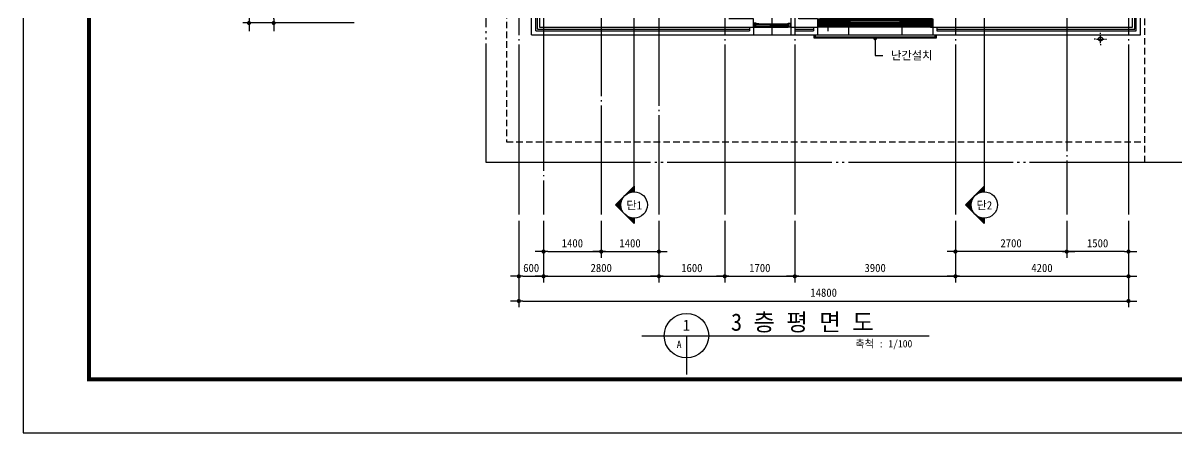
# Model space of a CAD drawing. Header units: millimetres. Extents: x 0 to 42050, y 0 to 29700.
# Drawn here: x 0 to 28011, y 0 to 9952 of the extents above; entities that cross this region are included whole.
import ezdxf
from ezdxf.enums import TextEntityAlignment as Align

# ---------------------------------------------------------------- set-up
doc = ezdxf.new("R2010")
doc.units = ezdxf.units.MM
doc.header["$LTSCALE"] = 100
for name, pattern in [('CEN', [52.3, 50, -1, 0.3, -1]), ('DIV', [44, 40, -1, 0.5, -1, 0.5, -1]), ('HIDDEN', [2, 1, -1]), ('HIDDEN2', [4.7625, 3.175, -1.5875])]:
    doc.linetypes.add(name, pattern=pattern)
for name, color, linetype in [('2SEC', 2, 'Continuous'), ('CEN', 1, 'CEN'), ('COCN', 4, 'CEN'), ('COL', 2, 'Continuous'), ('ELE-2', 8, 'Continuous'), ('FIN', 6, 'Continuous'), ('LAND', 2, 'DIV'), ('ms_sb-건축한계선', 5, 'HIDDEN'), ('RXANNOT', 6, 'Continuous'), ('RXDIM', 7, 'Continuous'), ('RXDWGTITLE', 1, 'Continuous'), ('RXLEADER', 7, 'Continuous'), ('RXSBTXT', 6, 'Continuous'), ('RXSYMBOL', 7, 'Continuous'), ('SYMBOL', 7, 'Continuous'), ('WAL', 3, 'Continuous'), ('WID', 4, 'Continuous'), ('WID-S', 3, 'Continuous'), ('단열재', 8, 'Continuous')]:
    doc.layers.add(name, color=color, linetype=linetype)
doc.styles.add('굴림체', font='')
doc.styles.get('굴림체').set_extended_font_data('GulimChe')
doc.dimstyles.new('NDIM 100', dxfattribs={"dimscale": 100, "dimtxt": 2, "dimasz": 1, "dimexe": 1.5, "dimexo": 1.5, "dimgap": 1, "dimtad": 1, "dimdec": 0, "dimtxsty": '굴림체', "dimblk1": '_RXDOT', "dimblk2": '_RXDOT', "dimsah": 1, "dimcen": 3, "dimclrd": 6, "dimclre": 6, "dimclrt": 3, "dimazin": 3, "dimtfac": 1, "dimtdec": 0, "dimtix": 1, "dimtmove": 2, "dimatfit": 3, "dimldrblk": '_RXDOT'})

# ---------------------------------------------------------------- blocks, each defined once
blk = doc.blocks.new('A$C4838202B')
at = {"color": 2, "const_width": 2}
blk.add_lwpolyline([(32, 26), (810, 26), (810, 568), (32, 568)], close=True, dxfattribs=at)
at = {"layer": 'DEFPOINTS'}
blk.add_lwpolyline([(0, 0), (841, 0), (841, 594), (0, 594)], close=True, dxfattribs=at)
blk = doc.blocks.new('_RXDOT')
at = {"color": 0, "linetype": 'ByBlock'}
blk.add_line((-1, 0), (2, 0), dxfattribs=at)
at = {"color": 0, "linetype": 'ByBlock', "const_width": 0.5}
blk.add_lwpolyline([(-0.25, 0, 1), (0.25, 0, 1)], format="xyb", close=True, dxfattribs=at)
blk = doc.blocks.new('*D27')
at = {"layer": 'DEFPOINTS', "color": 0, "transparency": 16777216}
for p in [(6085, 12754), (8185, 12754), (8185, 9954)]:
    blk.add_point(p, dxfattribs=at)
at = {"layer": 'RXDIM', "color": 6, "lineweight": -2, "transparency": 16777216}
for p, q in [((8035, 12754), (5935, 12754)), ((6085, 10054), (6085, 12654)), ((8035, 9954), (5935, 9954))]:
    blk.add_line(p, q, dxfattribs=at)
at = {"layer": 'RXDIM', "color": 6, "lineweight": -2, "transparency": 16777216, "xscale": 100, "yscale": 100, "zscale": 100}
for p, rotation in [((6085, 12754), 90), ((6085, 9954), 270)]:
    blk.add_blockref('_RXDOT', p, dxfattribs=dict(at, rotation=rotation))
at = {"layer": 'RXDIM', "color": 3, "transparency": 16777216, "insert": (5883, 11354), "char_height": 200, "attachment_point": 5, "rotation": 90, "style": '굴림체'}
blk.add_mtext('\\A1;2800', dxfattribs=at)
blk = doc.blocks.new('*D31')
at = {"layer": 'DEFPOINTS', "color": 0, "transparency": 16777216}
for p in [(8185, 21254), (5485, 9954), (8185, 9954)]:
    blk.add_point(p, dxfattribs=at)
at = {"layer": 'RXDIM', "color": 6, "lineweight": -2, "transparency": 16777216}
for p, q in [((8035, 21254), (5335, 21254)), ((5485, 21154), (5485, 10054)), ((8035, 9954), (5335, 9954))]:
    blk.add_line(p, q, dxfattribs=at)
at = {"layer": 'RXDIM', "color": 6, "lineweight": -2, "transparency": 16777216, "xscale": 100, "yscale": 100, "zscale": 100}
for p, rotation in [((5485, 21254), 90), ((5485, 9954), 270)]:
    blk.add_blockref('_RXDOT', p, dxfattribs=dict(at, rotation=rotation))
at = {"layer": 'RXDIM', "color": 3, "transparency": 16777216, "insert": (5283, 15604), "char_height": 200, "attachment_point": 5, "rotation": 90, "style": '굴림체'}
blk.add_mtext('\\A1;11300', dxfattribs=at)
blk = doc.blocks.new('*D38')
at = {"layer": 'DEFPOINTS', "color": 0, "transparency": 16777216}
for p in [(12035, 5303), (26835, 5303), (26835, 3203)]:
    blk.add_point(p, dxfattribs=at)
at = {"layer": 'RXDIM', "color": 6, "lineweight": -2, "transparency": 16777216}
for p, q in [((12035, 5153), (12035, 3053)), ((26835, 5153), (26835, 3053)), ((12135, 3203), (26735, 3203))]:
    blk.add_line(p, q, dxfattribs=at)
at = {"layer": 'RXDIM', "color": 6, "lineweight": -2, "transparency": 16777216, "xscale": 100, "yscale": 100, "zscale": 100, "rotation": 180}
blk.add_blockref('_RXDOT', (12035, 3203), dxfattribs=at)
at = {"layer": 'RXDIM', "color": 6, "lineweight": -2, "transparency": 16777216, "xscale": 100, "yscale": 100, "zscale": 100}
blk.add_blockref('_RXDOT', (26835, 3203), dxfattribs=at)
at = {"layer": 'RXDIM', "color": 3, "transparency": 16777216, "insert": (19435, 3405), "char_height": 200, "attachment_point": 5, "style": '굴림체'}
blk.add_mtext('\\A1;14800', dxfattribs=at)
blk = doc.blocks.new('*D39')
at = {"layer": 'DEFPOINTS', "color": 0, "transparency": 16777216}
for p in [(12035, 5303), (12635, 5303), (12635, 3803)]:
    blk.add_point(p, dxfattribs=at)
at = {"layer": 'RXDIM', "color": 6, "lineweight": -2, "transparency": 16777216}
for p, q in [((12035, 5153), (12035, 3653)), ((12635, 5153), (12635, 3653)), ((12135, 3803), (12535, 3803))]:
    blk.add_line(p, q, dxfattribs=at)
at = {"layer": 'RXDIM', "color": 6, "lineweight": -2, "transparency": 16777216, "xscale": 100, "yscale": 100, "zscale": 100, "rotation": 180}
blk.add_blockref('_RXDOT', (12035, 3803), dxfattribs=at)
at = {"layer": 'RXDIM', "color": 6, "lineweight": -2, "transparency": 16777216, "xscale": 100, "yscale": 100, "zscale": 100}
blk.add_blockref('_RXDOT', (12635, 3803), dxfattribs=at)
at = {"layer": 'RXDIM', "color": 3, "transparency": 16777216, "insert": (12335, 4005), "char_height": 200, "attachment_point": 5, "style": '굴림체'}
blk.add_mtext('\\A1;600', dxfattribs=at)
blk = doc.blocks.new('*D40')
at = {"layer": 'DEFPOINTS', "color": 0, "transparency": 16777216}
for p in [(17035, 5303), (18735, 5303), (18735, 3803)]:
    blk.add_point(p, dxfattribs=at)
at = {"layer": 'RXDIM', "color": 6, "lineweight": -2, "transparency": 16777216}
for p, q in [((17035, 5153), (17035, 3653)), ((18735, 5153), (18735, 3653)), ((17135, 3803), (18635, 3803))]:
    blk.add_line(p, q, dxfattribs=at)
at = {"layer": 'RXDIM', "color": 6, "lineweight": -2, "transparency": 16777216, "xscale": 100, "yscale": 100, "zscale": 100, "rotation": 180}
blk.add_blockref('_RXDOT', (17035, 3803), dxfattribs=at)
at = {"layer": 'RXDIM', "color": 6, "lineweight": -2, "transparency": 16777216, "xscale": 100, "yscale": 100, "zscale": 100}
blk.add_blockref('_RXDOT', (18735, 3803), dxfattribs=at)
at = {"layer": 'RXDIM', "color": 3, "transparency": 16777216, "insert": (17885, 4005), "char_height": 200, "attachment_point": 5, "style": '굴림체'}
blk.add_mtext('\\A1;1700', dxfattribs=at)
blk = doc.blocks.new('*D41')
at = {"layer": 'DEFPOINTS', "color": 0, "transparency": 16777216}
for p in [(18735, 5303), (22635, 5303), (22635, 3803)]:
    blk.add_point(p, dxfattribs=at)
at = {"layer": 'RXDIM', "color": 6, "lineweight": -2, "transparency": 16777216}
for p, q in [((18735, 5153), (18735, 3653)), ((22635, 5153), (22635, 3653)), ((18835, 3803), (22535, 3803))]:
    blk.add_line(p, q, dxfattribs=at)
at = {"layer": 'RXDIM', "color": 6, "lineweight": -2, "transparency": 16777216, "xscale": 100, "yscale": 100, "zscale": 100, "rotation": 180}
blk.add_blockref('_RXDOT', (18735, 3803), dxfattribs=at)
at = {"layer": 'RXDIM', "color": 6, "lineweight": -2, "transparency": 16777216, "xscale": 100, "yscale": 100, "zscale": 100}
blk.add_blockref('_RXDOT', (22635, 3803), dxfattribs=at)
at = {"layer": 'RXDIM', "color": 3, "transparency": 16777216, "insert": (20685, 4005), "char_height": 200, "attachment_point": 5, "style": '굴림체'}
blk.add_mtext('\\A1;3900', dxfattribs=at)
blk = doc.blocks.new('*D42')
at = {"layer": 'DEFPOINTS', "color": 0, "transparency": 16777216}
for p in [(22635, 5303), (26835, 5303), (26835, 3803)]:
    blk.add_point(p, dxfattribs=at)
at = {"layer": 'RXDIM', "color": 6, "lineweight": -2, "transparency": 16777216}
for p, q in [((22635, 5153), (22635, 3653)), ((26835, 5153), (26835, 3653)), ((22735, 3803), (26735, 3803))]:
    blk.add_line(p, q, dxfattribs=at)
at = {"layer": 'RXDIM', "color": 6, "lineweight": -2, "transparency": 16777216, "xscale": 100, "yscale": 100, "zscale": 100, "rotation": 180}
blk.add_blockref('_RXDOT', (22635, 3803), dxfattribs=at)
at = {"layer": 'RXDIM', "color": 6, "lineweight": -2, "transparency": 16777216, "xscale": 100, "yscale": 100, "zscale": 100}
blk.add_blockref('_RXDOT', (26835, 3803), dxfattribs=at)
at = {"layer": 'RXDIM', "color": 3, "transparency": 16777216, "insert": (24735, 4005), "char_height": 200, "attachment_point": 5, "style": '굴림체'}
blk.add_mtext('\\A1;4200', dxfattribs=at)
blk = doc.blocks.new('*D54')
at = {"layer": 'DEFPOINTS', "color": 0, "transparency": 16777216}
for p in [(12635, 5303), (15435, 5303), (15435, 3803)]:
    blk.add_point(p, dxfattribs=at)
at = {"layer": 'RXDIM', "color": 6, "lineweight": -2, "transparency": 16777216}
for p, q in [((12635, 5153), (12635, 3653)), ((15435, 5153), (15435, 3653)), ((12735, 3803), (15335, 3803))]:
    blk.add_line(p, q, dxfattribs=at)
at = {"layer": 'RXDIM', "color": 6, "lineweight": -2, "transparency": 16777216, "xscale": 100, "yscale": 100, "zscale": 100, "rotation": 180}
blk.add_blockref('_RXDOT', (12635, 3803), dxfattribs=at)
at = {"layer": 'RXDIM', "color": 6, "lineweight": -2, "transparency": 16777216, "xscale": 100, "yscale": 100, "zscale": 100}
blk.add_blockref('_RXDOT', (15435, 3803), dxfattribs=at)
at = {"layer": 'RXDIM', "color": 3, "transparency": 16777216, "insert": (14035, 4005), "char_height": 200, "attachment_point": 5, "style": '굴림체'}
blk.add_mtext('\\A1;2800', dxfattribs=at)
blk = doc.blocks.new('*D55')
at = {"layer": 'DEFPOINTS', "color": 0, "transparency": 16777216}
for p in [(15435, 5303), (17035, 5303), (17035, 3803)]:
    blk.add_point(p, dxfattribs=at)
at = {"layer": 'RXDIM', "color": 6, "lineweight": -2, "transparency": 16777216}
for p, q in [((15435, 5153), (15435, 3653)), ((17035, 5153), (17035, 3653)), ((15535, 3803), (16935, 3803))]:
    blk.add_line(p, q, dxfattribs=at)
at = {"layer": 'RXDIM', "color": 6, "lineweight": -2, "transparency": 16777216, "xscale": 100, "yscale": 100, "zscale": 100, "rotation": 180}
blk.add_blockref('_RXDOT', (15435, 3803), dxfattribs=at)
at = {"layer": 'RXDIM', "color": 6, "lineweight": -2, "transparency": 16777216, "xscale": 100, "yscale": 100, "zscale": 100}
blk.add_blockref('_RXDOT', (17035, 3803), dxfattribs=at)
at = {"layer": 'RXDIM', "color": 3, "transparency": 16777216, "insert": (16235, 4005), "char_height": 200, "attachment_point": 5, "style": '굴림체'}
blk.add_mtext('\\A1;1600', dxfattribs=at)
blk = doc.blocks.new('*D56')
at = {"layer": 'DEFPOINTS', "color": 0, "transparency": 16777216}
for p in [(25335, 5303), (26835, 5303), (25335, 4403)]:
    blk.add_point(p, dxfattribs=at)
at = {"layer": 'RXDIM', "color": 6, "lineweight": -2, "transparency": 16777216}
for p, q in [((25335, 5153), (25335, 4253)), ((26835, 5153), (26835, 4253)), ((26735, 4403), (25435, 4403))]:
    blk.add_line(p, q, dxfattribs=at)
at = {"layer": 'RXDIM', "color": 6, "lineweight": -2, "transparency": 16777216, "xscale": 100, "yscale": 100, "zscale": 100, "rotation": 180}
blk.add_blockref('_RXDOT', (25335, 4403), dxfattribs=at)
at = {"layer": 'RXDIM', "color": 6, "lineweight": -2, "transparency": 16777216, "xscale": 100, "yscale": 100, "zscale": 100}
blk.add_blockref('_RXDOT', (26835, 4403), dxfattribs=at)
at = {"layer": 'RXDIM', "color": 3, "transparency": 16777216, "insert": (26085, 4605), "char_height": 200, "attachment_point": 5, "style": '굴림체'}
blk.add_mtext('\\A1;1500', dxfattribs=at)
blk = doc.blocks.new('*D57')
at = {"layer": 'DEFPOINTS', "color": 0, "transparency": 16777216}
for p in [(22635, 5303), (25335, 5303), (22635, 4403)]:
    blk.add_point(p, dxfattribs=at)
at = {"layer": 'RXDIM', "color": 6, "lineweight": -2, "transparency": 16777216}
for p, q in [((22635, 5153), (22635, 4253)), ((25335, 5153), (25335, 4253)), ((25235, 4403), (22735, 4403))]:
    blk.add_line(p, q, dxfattribs=at)
at = {"layer": 'RXDIM', "color": 6, "lineweight": -2, "transparency": 16777216, "xscale": 100, "yscale": 100, "zscale": 100, "rotation": 180}
blk.add_blockref('_RXDOT', (22635, 4403), dxfattribs=at)
at = {"layer": 'RXDIM', "color": 6, "lineweight": -2, "transparency": 16777216, "xscale": 100, "yscale": 100, "zscale": 100}
blk.add_blockref('_RXDOT', (25335, 4403), dxfattribs=at)
at = {"layer": 'RXDIM', "color": 3, "transparency": 16777216, "insert": (23985, 4605), "char_height": 200, "attachment_point": 5, "style": '굴림체'}
blk.add_mtext('\\A1;2700', dxfattribs=at)
blk = doc.blocks.new('*D63')
at = {"layer": 'DEFPOINTS', "color": 0, "transparency": 16777216}
for p in [(19535, 12354), (19535, 9954), (19535, 9954)]:
    blk.add_point(p, dxfattribs=at)
at = {"layer": 'RXDIM', "color": 6, "lineweight": -2, "transparency": 16777216}
for p, q in [((19685, 12354), (19685, 12354)), ((19535, 12254), (19535, 10054)), ((19385, 9954), (19385, 9954))]:
    blk.add_line(p, q, dxfattribs=at)
at = {"layer": 'RXDIM', "color": 6, "lineweight": -2, "transparency": 16777216, "xscale": 100, "yscale": 100, "zscale": 100}
for p, rotation in [((19535, 12354), 90), ((19535, 9954), 270)]:
    blk.add_blockref('_RXDOT', p, dxfattribs=dict(at, rotation=rotation))
at = {"layer": 'RXDIM', "color": 3, "transparency": 16777216, "insert": (19333, 11154), "char_height": 200, "attachment_point": 5, "rotation": 90, "style": '굴림체'}
blk.add_mtext('\\A1;2400', dxfattribs=at)
blk = doc.blocks.new('*D64')
at = {"layer": 'DEFPOINTS', "color": 0, "transparency": 16777216}
for p in [(12635, 5303), (14035, 5303), (14035, 4403)]:
    blk.add_point(p, dxfattribs=at)
at = {"layer": 'RXDIM', "color": 6, "lineweight": -2, "transparency": 16777216}
for p, q in [((12635, 5153), (12635, 4253)), ((14035, 5153), (14035, 4253)), ((12735, 4403), (13935, 4403))]:
    blk.add_line(p, q, dxfattribs=at)
at = {"layer": 'RXDIM', "color": 6, "lineweight": -2, "transparency": 16777216, "xscale": 100, "yscale": 100, "zscale": 100, "rotation": 180}
blk.add_blockref('_RXDOT', (12635, 4403), dxfattribs=at)
at = {"layer": 'RXDIM', "color": 6, "lineweight": -2, "transparency": 16777216, "xscale": 100, "yscale": 100, "zscale": 100}
blk.add_blockref('_RXDOT', (14035, 4403), dxfattribs=at)
at = {"layer": 'RXDIM', "color": 3, "transparency": 16777216, "insert": (13335, 4605), "char_height": 200, "attachment_point": 5, "style": '굴림체'}
blk.add_mtext('\\A1;1400', dxfattribs=at)
blk = doc.blocks.new('*D65')
at = {"layer": 'DEFPOINTS', "color": 0, "transparency": 16777216}
for p in [(14035, 5303), (15435, 5303), (15435, 4403)]:
    blk.add_point(p, dxfattribs=at)
at = {"layer": 'RXDIM', "color": 6, "lineweight": -2, "transparency": 16777216}
for p, q in [((14035, 5153), (14035, 4253)), ((15435, 5153), (15435, 4253)), ((14135, 4403), (15335, 4403))]:
    blk.add_line(p, q, dxfattribs=at)
at = {"layer": 'RXDIM', "color": 6, "lineweight": -2, "transparency": 16777216, "xscale": 100, "yscale": 100, "zscale": 100, "rotation": 180}
blk.add_blockref('_RXDOT', (14035, 4403), dxfattribs=at)
at = {"layer": 'RXDIM', "color": 6, "lineweight": -2, "transparency": 16777216, "xscale": 100, "yscale": 100, "zscale": 100}
blk.add_blockref('_RXDOT', (15435, 4403), dxfattribs=at)
at = {"layer": 'RXDIM', "color": 3, "transparency": 16777216, "insert": (14735, 4605), "char_height": 200, "attachment_point": 5, "style": '굴림체'}
blk.add_mtext('\\A1;1400', dxfattribs=at)
blk = doc.blocks.new('ertkjelrky')
at = {"layer": 'LAND'}
blk.add_lwpolyline([(17000, -3536), (13464, 0), (0, 0), (0, -15436), (0, -16083), (17000, -16083)], close=True, dxfattribs=at)
at = {"layer": 'ms_sb-건축한계선', "linetype": 'HIDDEN2', "ltscale": 0.5}
for points in [[(16000, -16083), (16000, -3950), (13050, -1000), (0, -1000)], [(500, -1000), (500, -15583), (16000, -15583)]]:
    blk.add_lwpolyline(points, dxfattribs=at)
blk = doc.blocks.new('2800RKEJTRLY')
at = {"layer": 'ELE-2'}
for p, q in [((750, -300), (750, 300)), ((2050, -300), (2050, 300)), ((2740, 100), (60, 100)), ((2740, 84), (60, 84)), ((2740, 50), (60, 50)), ((2740, 16), (60, 16)), ((60, 0), (2740, 0)), ((2740, -16), (60, -16)), ((2740, -50), (60, -50)), ((2740, -84), (60, -84)), ((2740, -100), (60, -100))]:
    blk.add_line(p, q, dxfattribs=at)
at = {"layer": 'FIN'}
for centre, radius, start, end in [((5, -103), 5.67, 28.0725, 151.9275), ((2795, -103), 5.74, 29.365, 150.635)]:
    blk.add_arc(centre, radius, start, end, dxfattribs=at)
at = {"layer": 'WID'}
for p, q in [((710, 70), (130, 70)), ((710, 64), (130, 64)), ((2010, 36), (790, 36)), ((2010, 30), (790, 30)), ((2090, 70), (2670, 70)), ((2090, 64), (2670, 64)), ((710, -30), (130, -30)), ((710, -36), (130, -36)), ((2010, -64), (790, -64)), ((2010, -70), (790, -70)), ((2090, -30), (2670, -30)), ((2090, -36), (2670, -36))]:
    blk.add_line(p, q, dxfattribs=at)
at = {"layer": 'WID-S'}
for p, q in [((45, 50), (60, 50)), ((2755, 50), (2740, 50)), ((45, -50), (60, -50)), ((2755, -50), (2740, -50))]:
    blk.add_line(p, q, dxfattribs=at)
for points in [[(60, 84), (60, 100), (60, 100), (60, 100), (60, 100), (60, 100), (10, 100), (10, 100), (10, 100), (10, 100), (10, 100), (10, 0), (60, 0), (60, 16), (45, 16), (45, 84)], [(60, -16), (60, 0), (60, 0), (60, 0), (60, 0), (60, 0), (10, 0), (10, 0), (10, 0), (10, 0), (10, 0), (10, -100), (60, -100), (60, -84), (45, -84), (45, -16)], [(57, 87), (57, 97), (57, 97), (57, 97), (57, 97), (57, 97), (13, 97), (13, 97), (13, 97), (13, 97), (13, 97), (13, 3), (57, 3), (57, 13), (42, 13), (42, 87)], [(130, 52), (130, 82), (50, 82), (50, 52)], [(127, 55), (127, 79), (53, 79), (53, 55)], [(710, 52), (710, 82), (790, 82), (790, 52)], [(710, 18), (710, 48), (790, 48), (790, 18)], [(713, 55), (713, 79), (787, 79), (787, 55)], [(713, 21), (713, 45), (787, 45), (787, 21)], [(2090, 52), (2090, 82), (2010, 82), (2010, 52)], [(2090, 18), (2090, 48), (2010, 48), (2010, 18)], [(2087, 55), (2087, 79), (2013, 79), (2013, 55)], [(2087, 21), (2087, 45), (2013, 45), (2013, 21)], [(2670, 52), (2670, 82), (2750, 82), (2750, 52)], [(2673, 55), (2673, 79), (2747, 79), (2747, 55)], [(2740, 84), (2740, 100), (2740, 100), (2740, 100), (2740, 100), (2740, 100), (2790, 100), (2790, 100), (2790, 100), (2790, 100), (2790, 100), (2790, 0), (2740, 0), (2740, 16), (2755, 16), (2755, 84)], [(2740, -16), (2740, 0), (2740, 0), (2740, 0), (2740, 0), (2740, 0), (2790, 0), (2790, 0), (2790, 0), (2790, 0), (2790, 0), (2790, -100), (2740, -100), (2740, -84), (2755, -84), (2755, -16)], [(2743, 87), (2743, 97), (2743, 97), (2743, 97), (2743, 97), (2743, 97), (2787, 97), (2787, 97), (2787, 97), (2787, 97), (2787, 97), (2787, 3), (2743, 3), (2743, 13), (2758, 13), (2758, 87)], [(57, -13), (57, -3), (57, -3), (57, -3), (57, -3), (57, -3), (13, -3), (13, -3), (13, -3), (13, -3), (13, -3), (13, -97), (57, -97), (57, -87), (42, -87), (42, -13)], [(130, -48), (130, -18), (50, -18), (50, -48)], [(127, -45), (127, -21), (53, -21), (53, -45)], [(710, -48), (710, -18), (790, -18), (790, -48)], [(710, -82), (710, -52), (790, -52), (790, -82)], [(713, -45), (713, -21), (787, -21), (787, -45)], [(713, -79), (713, -55), (787, -55), (787, -79)], [(2090, -48), (2090, -18), (2010, -18), (2010, -48)], [(2090, -82), (2090, -52), (2010, -52), (2010, -82)], [(2087, -45), (2087, -21), (2013, -21), (2013, -45)], [(2087, -79), (2087, -55), (2013, -55), (2013, -79)], [(2670, -48), (2670, -18), (2750, -18), (2750, -48)], [(2673, -45), (2673, -21), (2747, -21), (2747, -45)], [(2743, -13), (2743, -3), (2743, -3), (2743, -3), (2743, -3), (2743, -3), (2787, -3), (2787, -3), (2787, -3), (2787, -3), (2787, -3), (2787, -97), (2743, -97), (2743, -87), (2758, -87), (2758, -13)]]:
    blk.add_lwpolyline(points, close=True, dxfattribs=at)
blk = doc.blocks.new('wertert')
at = {"layer": '단열재'}
for p, q in [((118560, 21404), (118185, 21404)), ((118185, 21404), (118185, 17504)), ((120935, 21404), (120160, 21404)), ((123935, 21404), (123135, 21404)), ((125485, 21404), (125035, 21404)), ((130397, 21404), (128485, 21404)), ((130397, 21404), (130710, 21091)), ((133285, 18516), (132973, 18828)), ((133285, 16054), (133285, 18516)), ((118185, 16304), (118185, 16004)), ((118185, 16004), (118785, 16004)), ((118785, 16004), (118785, 14054)), ((133285, 13204), (133285, 13854)), ((118785, 12254), (118785, 12854)), ((118785, 9804), (118785, 10154)), ((118785, 9804), (123935, 9804)), ((125035, 9804), (125485, 9804)), ((128485, 9804), (133285, 9804))]:
    blk.add_line(p, q, dxfattribs=at)
blk = doc.blocks.new('RD')
for p, q in [((-1.25, 0), (-1.5, 0)), ((-1, 0), (1, 0)), ((0, 1.25), (0, 1.5)), ((0, 1), (0, -1)), ((1.25, 0), (1.5, 0)), ((0, -1.25), (0, -1.5))]:
    blk.add_line(p, q)
blk.add_circle((0, 0), 0.5)
blk = doc.blocks.new('단면표시')
at = {"layer": '2SEC', "color": 2}
blk.add_lwpolyline([(54172, 16194), (54062, 16194), (54439, 16571), (54816, 16194), (54706, 16194)], dxfattribs=at)
blk.add_circle((54439, 16194), 267, dxfattribs=at)
for points in [[(54172, 16194), (54062, 16194), (54193, 16296), (54250, 16382)], [(54439, 16460), (54439, 16571), (54337, 16440), (54250, 16382)], [(54439, 16460), (54439, 16571), (54541, 16440), (54627, 16382)], [(54706, 16194), (54816, 16194), (54685, 16296), (54627, 16382)]]:
    blk.add_solid(points, dxfattribs=at)
blk = doc.blocks.new('eksdua')
at = {"layer": '2SEC'}
for points in [[(0, 7165), (-479, 7165), (0, 6930)], [(8500, 7165), (8021, 7165), (8500, 6930)], [(15176, 0), (15176, -479), (14941, 0)]]:
    blk.add_hatch(color=256, dxfattribs=at).paths.add_polyline_path(points)
blk.add_line((15176, 0), (-4587, 0), dxfattribs=at)
for points in [[(0, -12098), (0, 7165), (-479, 7165), (0, 6930)], [(8500, 7165), (8021, 7165), (8500, 6930)], [(8500, 7165), (8500, -12098)], [(15176, 0), (15176, -479), (14941, 0)]]:
    blk.add_lwpolyline(points, dxfattribs=at)
at = {"layer": '2SEC', "yscale": 1.200000000000727}
for p, xscale, zscale, rotation in [((-70233, 19432), -1.200000000004365, 1.199999999999999, 180), ((19432, -77745), 1.200000000000727, 1.200000000000727, 90), ((27932, -77745), 1.200000000000727, 1.200000000000727, 90)]:
    blk.add_blockref('단면표시', p, dxfattribs=dict(at, xscale=xscale, zscale=zscale, rotation=rotation))
at = {"layer": 'RXANNOT', "color": 3, "style": '굴림체'}
for s, p in [('단3', (-4907, 0)), ('단1', (0, -12418)), ('단2', (8500, -12418))]:
    blk.add_text(s, height=200, dxfattribs=at).set_placement(p, align=Align.MIDDLE)
blk = doc.blocks.new('*B71', base_point=(20685, 9584))
at = {"layer": 'RXLEADER', "color": 6, "const_width": 50}
blk.add_lwpolyline([(20685, 9609, 1), (20685, 9559, 1)], format="xyb", close=True, dxfattribs=at)
at = {"layer": 'RXLEADER', "color": 6}
blk.add_lwpolyline([(20685, 9534), (20685, 9166), (20872, 9166)], dxfattribs=at)
at = {"layer": 'RXANNOT', "color": 3, "style": '굴림체'}
blk.add_text('난간설치', height=200, dxfattribs=at).set_placement((21072, 9166), align=Align.MIDDLE_LEFT)

msp = doc.modelspace()

# ---------------------------------------------------------------- linework, layer by layer
msp.add_lwpolyline([(37500, 28400), (1600, 28400), (1600, 1300), (37500, 1300)], close=True)
at = {"layer": 'CEN'}
for p, q in [((22635.2, 25118.5), (22635.2, 5302.5)), ((26835.2, 25118.5), (26835.2, 5302.5)), ((25335.2, 17072.3), (25335.2, 5302.5))]:
    msp.add_line(p, q, dxfattribs=at)
for points in [[(12035.2, 25118.5), (12035.2, 5302.5)], [(12035.2, 25118.5), (12035.2, 5302.5)], [(17035.2, 25118.5), (17035.2, 5302.5)], [(18735.2, 25118.5), (18735.2, 5302.5)], [(15435.2, 18172.2), (15435.2, 5302.5)], [(12635.2, 16591.8), (12635.2, 5302.5)], [(14035.2, 13178.9), (14035.2, 5302.5)]]:
    msp.add_lwpolyline(points, dxfattribs=at)
at = {"layer": 'COCN'}
for points in [[(22165.2, 9663.7), (22165.2, 9583.7), (19205.2, 9583.7), (19205.2, 9663.7)], [(22135.2, 9663.7), (22135.2, 9613.7), (19235.2, 9613.7), (19235.2, 9663.7)]]:
    msp.add_lwpolyline(points, dxfattribs=at)
at = {"layer": 'COL'}
for points in [[(19285.2, 10053.7), (18835.2, 10053.7), (18835.2, 12453.7), (18635.2, 12453.7), (18635.2, 10053.7), (18635.2, 9853.7), (19285.2, 9853.7)], [(12535.2, 10253.7), (12535.2, 9853.7), (13935.2, 9853.7), (13935.2, 9853.7), (17735.2, 9853.7), (17735.2, 10053.7), (17135.2, 10053.7)], [(22085.2, 10053.7), (22085.2, 9853.7), (26935.2, 9853.7), (26935.2, 10303.7)], [(13935.2, 9853.7), (13935.2, 9853.7)], [(19285.2, 10053.7), (19285.2, 9853.7)]]:
    msp.add_lwpolyline(points, dxfattribs=at)
at = {"layer": 'ELE-2'}
for p, q in [((18185.2, 9653.7), (18185.2, 10253.7)), ((17795.2, 9937.7), (18575.2, 9937.7)), ((18575.2, 9903.7), (17795.2, 9903.7)), ((17795.2, 9869.7), (18575.2, 9869.7)), ((17795.2, 9853.7), (18575.2, 9853.7)), ((17735.2, 9663.7), (18635.2, 9663.7)), ((19285.2, 9663.7), (22085.2, 9663.7))]:
    msp.add_line(p, q, dxfattribs=at)
at = {"layer": 'FIN'}
for centre, radius, start, end in [((17740.2, 9851.1), 5.67, 28.07249, 151.92751), ((18630.2, 9850.9), 5.74, 29.36498, 150.63502)]:
    msp.add_arc(centre, radius, start, end, dxfattribs=at)
at = {"layer": 'RXSYMBOL', "color": 2}
for p, q in [((15024.9, 2361.3), (21998.2, 2361.3)), ((16104.9, 2361.3), (16104.9, 1420.8))]:
    msp.add_line(p, q, dxfattribs=at)
msp.add_circle((16104.9, 2361.3), 540, dxfattribs=at)
at = {"layer": 'WAL'}
for p, q in [((12345.2, 9663.7), (12345.2, 10253.7)), ((12445.2, 9763.7), (12445.2, 10153.7)), ((27025.2, 9763.7), (27025.2, 10203.7)), ((27125.2, 9663.7), (27125.2, 10303.7)), ((17635.2, 9853.7), (17635.2, 9763.7)), ((17735.2, 9853.7), (17735.2, 9663.7)), ((18635.2, 9853.7), (18635.2, 9663.7)), ((18735.2, 9853.7), (18735.2, 9763.7)), ((19185.2, 9853.7), (19185.2, 9763.7)), ((19285.2, 9853.7), (19285.2, 9663.7)), ((22085.2, 9853.7), (22085.2, 9663.7)), ((22185.2, 9853.7), (22185.2, 9763.7)), ((12345.2, 9663.7), (17735.2, 9663.7)), ((12445.2, 9763.7), (17635.2, 9763.7)), ((13695.2, 9663.7), (13695.2, 9663.7)), ((13795.2, 9763.7), (13795.2, 9763.7)), ((18635.2, 9663.7), (19285.2, 9663.7)), ((18735.2, 9763.7), (19185.2, 9763.7)), ((22085.2, 9663.7), (27125.2, 9663.7)), ((22185.2, 9763.7), (27025.2, 9763.7))]:
    msp.add_line(p, q, dxfattribs=at)
at = {"layer": 'WID'}
for p, q in [((18145.2, 9923.2), (17865.2, 9923.2)), ((18145.2, 9918.2), (17865.2, 9918.2)), ((18225.2, 9889.2), (18505.2, 9889.2)), ((18225.2, 9884.2), (18505.2, 9884.2))]:
    msp.add_line(p, q, dxfattribs=at)
at = {"layer": 'WID-S'}
for p, q in [((17780.2, 9903.7), (17795.2, 9903.7)), ((18590.2, 9903.7), (18575.2, 9903.7))]:
    msp.add_line(p, q, dxfattribs=at)
for points in [[(17795.2, 9937.7), (17795.2, 9953.7), (17795.2, 9953.7), (17795.2, 9953.7), (17795.2, 9953.7), (17795.2, 9953.7), (17745.2, 9953.7), (17745.2, 9953.7), (17745.2, 9953.7), (17745.2, 9953.7), (17745.2, 9953.7), (17745.2, 9853.7), (17795.2, 9853.7), (17795.2, 9869.7), (17780.2, 9869.7), (17780.2, 9937.7)], [(17792.2, 9940.7), (17792.2, 9950.7), (17792.2, 9950.7), (17792.2, 9950.7), (17792.2, 9950.7), (17792.2, 9950.7), (17748.2, 9950.7), (17748.2, 9950.7), (17748.2, 9950.7), (17748.2, 9950.7), (17748.2, 9950.7), (17748.2, 9856.7), (17792.2, 9856.7), (17792.2, 9866.7), (17777.2, 9866.7), (17777.2, 9940.7)], [(17865.2, 9905.7), (17865.2, 9935.7), (17785.2, 9935.7), (17785.2, 9905.7)], [(17862.2, 9908.7), (17862.2, 9932.7), (17788.2, 9932.7), (17788.2, 9908.7)], [(18145.2, 9905.7), (18145.2, 9935.7), (18225.2, 9935.7), (18225.2, 9905.7)], [(18145.2, 9871.7), (18145.2, 9901.7), (18225.2, 9901.7), (18225.2, 9871.7)], [(18148.2, 9908.7), (18148.2, 9932.7), (18222.2, 9932.7), (18222.2, 9908.7)], [(18148.2, 9874.7), (18148.2, 9898.7), (18222.2, 9898.7), (18222.2, 9874.7)], [(18505.2, 9871.7), (18505.2, 9901.7), (18585.2, 9901.7), (18585.2, 9871.7)], [(18508.2, 9874.7), (18508.2, 9898.7), (18582.2, 9898.7), (18582.2, 9874.7)], [(18575.2, 9937.7), (18575.2, 9953.7), (18575.2, 9953.7), (18575.2, 9953.7), (18575.2, 9953.7), (18575.2, 9953.7), (18625.2, 9953.7), (18625.2, 9953.7), (18625.2, 9953.7), (18625.2, 9953.7), (18625.2, 9953.7), (18625.2, 9853.7), (18575.2, 9853.7), (18575.2, 9869.7), (18590.2, 9869.7), (18590.2, 9937.7)], [(18578.2, 9940.7), (18578.2, 9950.7), (18578.2, 9950.7), (18578.2, 9950.7), (18578.2, 9950.7), (18578.2, 9950.7), (18622.2, 9950.7), (18622.2, 9950.7), (18622.2, 9950.7), (18622.2, 9950.7), (18622.2, 9950.7), (18622.2, 9856.7), (18578.2, 9856.7), (18578.2, 9866.7), (18593.2, 9866.7), (18593.2, 9940.7)]]:
    msp.add_lwpolyline(points, close=True, dxfattribs=at)
at = {"layer": '단열재'}
msp.add_line((26985.2, 9803.7), (26985.2, 10203.7), dxfattribs=at)

# ---------------------------------------------------------------- block references
at = {"xscale": 50, "yscale": 50, "zscale": 50}
msp.add_blockref('A$C4838202B', (0, 0), dxfattribs=at)
at = {"layer": '2SEC'}
msp.add_blockref('eksdua', (14835.2, 17953.7), dxfattribs=at)
at = {"layer": 'COL', "xscale": -1, "rotation": 180}
msp.add_blockref('2800RKEJTRLY', (19285.2, 9953.7), dxfattribs=at)
at = {"layer": 'RXLEADER', "color": 6}
msp.add_blockref('*B71', (20685.2, 9583.7), dxfattribs=at)
at = {"layer": 'SYMBOL', "xscale": 100, "yscale": 100, "zscale": 100, "rotation": 90}
msp.add_blockref('RD', (26155.2, 9563.7), dxfattribs=at)
at = {"layer": 'WAL'}
msp.add_blockref('ertkjelrky', (11235.2, 22653.7), dxfattribs=at)
at = {"layer": '단열재'}
msp.add_blockref('wertert', (-106300, 0), dxfattribs=at)

# ---------------------------------------------------------------- texts
at = {"layer": 'RXDWGTITLE', "color": 3, "style": '굴림체'}
msp.add_text('3 층 평 면 도', height=420, dxfattribs=at).set_placement((17184.9, 2481.3))
at = {"layer": 'RXSBTXT', "color": 3, "style": '굴림체'}
msp.add_text('1', height=270, dxfattribs=at).set_placement((16104.9, 2481.3), align=Align.CENTER)
msp.add_text('A', height=180, dxfattribs=at).set_placement((15984.9, 2241.3), align=Align.TOP_RIGHT)
msp.add_text('축척 : 1/100 ', height=180, dxfattribs=at).set_placement((20205, 2076.6))

# ---------------------------------------------------------------- dimensions: what is measured, and where the dimension line sits
at = {"layer": 'RXDIM'}
for base, p1, p2, picture, middle in [((5485.2, 9953.7), (8185.2, 21253.7), (8185.2, 9953.7), '*D31', (5282.6, 15603.7)), ((6085.2, 12753.7), (8185.2, 9953.7), (8185.2, 12753.7), '*D27', (5883, 11353.7)), ((19535.2, 9953.7), (19535.2, 12353.7), (19535.2, 9953.7), '*D63', (19332.7, 11153.7))]:
    dim = msp.add_linear_dim(base=base, p1=p1, p2=p2, angle=90, dimstyle='NDIM 100', dxfattribs=at)
    dim.commit()
    dim.dimension.update_dxf_attribs({"geometry": picture, "text_midpoint": middle})
for base, p1, p2, picture, middle in [((26835.2, 3202.5), (12035.2, 5302.5), (26835.2, 5302.5), '*D38', (19435.2, 3405.2)), ((12635.2, 3802.5), (12035.2, 5302.5), (12635.2, 5302.5), '*D39', (12335.2, 4004.8)), ((15435.2, 3802.5), (12635.2, 5302.5), (15435.2, 5302.5), '*D54', (14035.2, 4004.8)), ((14035.2, 4402.5), (12635.2, 5302.5), (14035.2, 5302.5), '*D64', (13335.2, 4605.2)), ((15435.2, 4402.5), (14035.2, 5302.5), (15435.2, 5302.5), '*D65', (14735.2, 4605.2)), ((17035.2, 3802.5), (15435.2, 5302.5), (17035.2, 5302.5), '*D55', (16235.2, 4005.2)), ((18735.2, 3802.5), (17035.2, 5302.5), (18735.2, 5302.5), '*D40', (17885.2, 4005.2)), ((22635.2, 3802.5), (18735.2, 5302.5), (22635.2, 5302.5), '*D41', (20685.2, 4004.8)), ((26835.2, 3802.5), (22635.2, 5302.5), (26835.2, 5302.5), '*D42', (24735.2, 4005.1)), ((22635.2, 4402.5), (25335.2, 5302.5), (22635.2, 5302.5), '*D57', (23985.2, 4605.1)), ((25335.2, 4402.5), (26835.2, 5302.5), (25335.2, 5302.5), '*D56', (26085.2, 4605.2))]:
    dim = msp.add_linear_dim(base=base, p1=p1, p2=p2, dimstyle='NDIM 100', dxfattribs=at)
    dim.commit()
    dim.dimension.update_dxf_attribs({"geometry": picture, "text_midpoint": middle})

doc.saveas('drawing.dxf')
